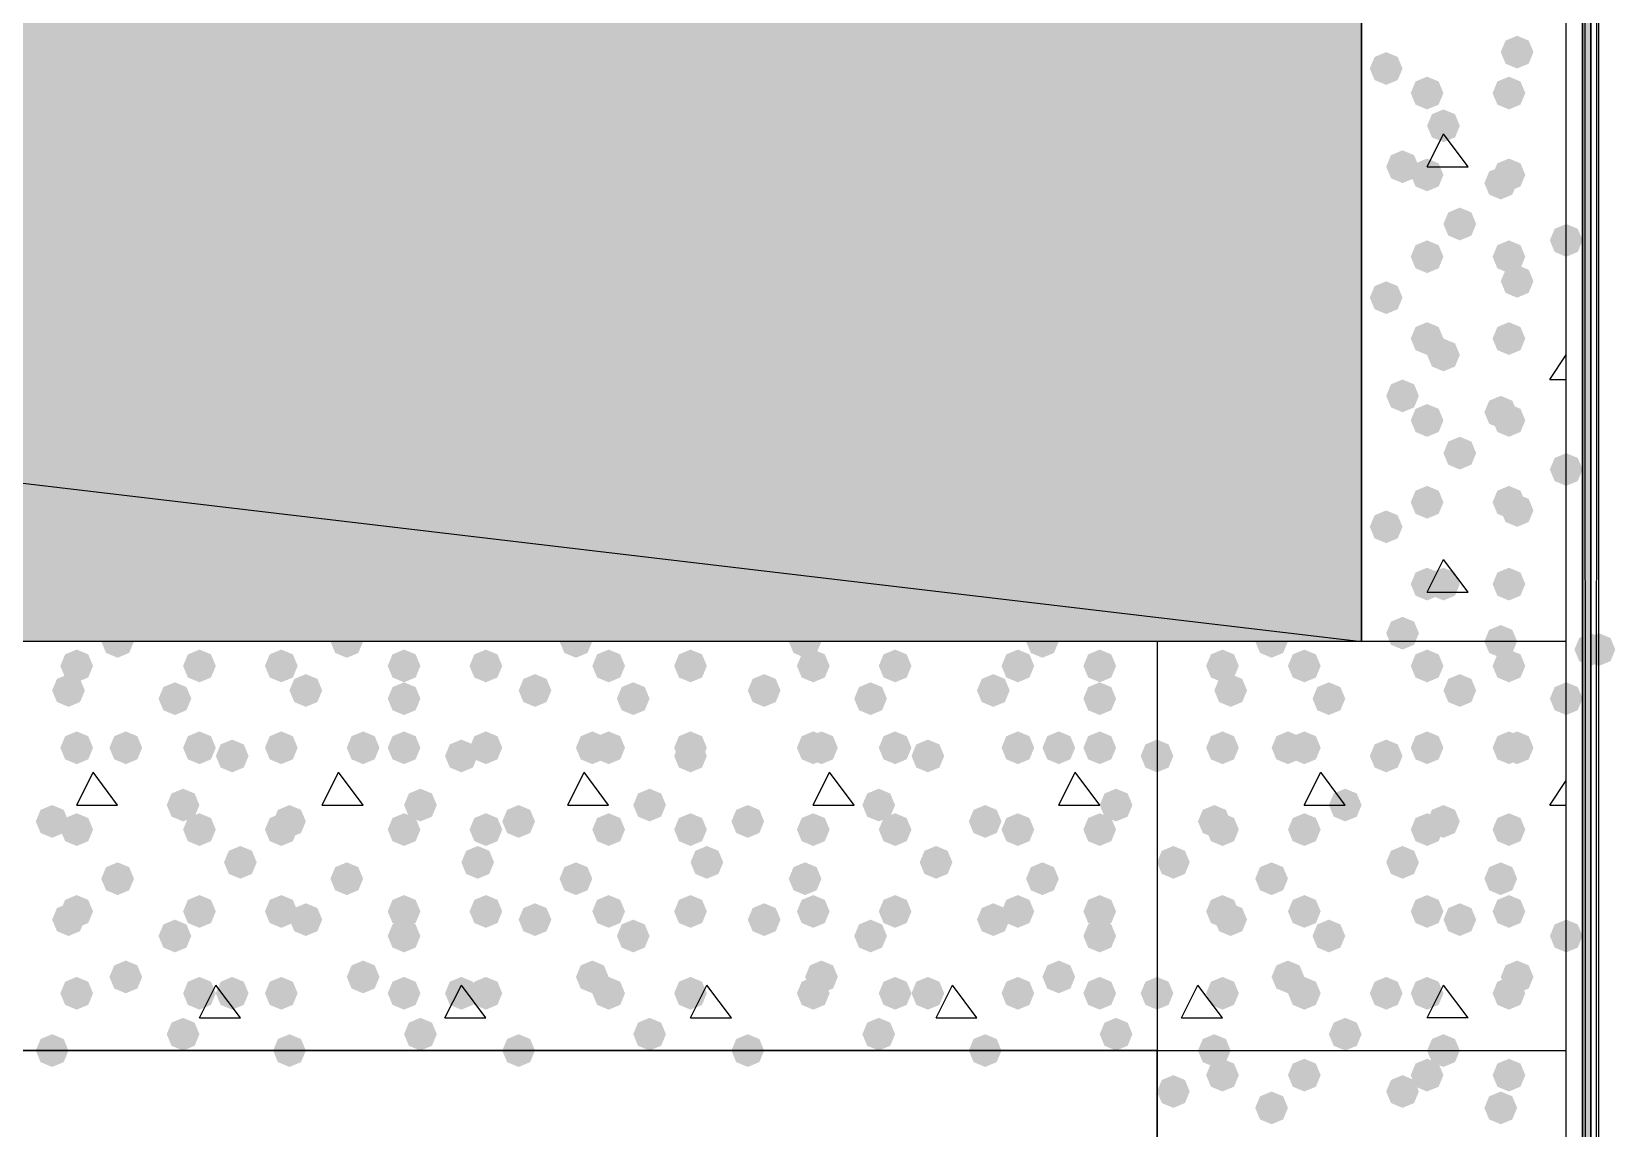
# Model space of a CAD drawing. Header units: millimetres. Extents: x 0 to 420, y 0 to 297.
# Drawn here: x 372.64 to 380.83, y 183.03 to 188.7 of the extents above; entities that cross this region are included whole.
import ezdxf

# ---------------------------------------------------------------- set-up
doc = ezdxf.new("R2010")
doc.units = ezdxf.units.MM
doc.layers.get('0').update_dxf_attribs({"linetype": 'CONTINUOUS'})

msp = doc.modelspace()

# ---------------------------------------------------------------- hatches: boundary and pattern name
at = {"true_color": 0x000007}
h = msp.add_hatch(color=0, dxfattribs=at)
h.paths.add_polyline_path([(380.703667, 228.049667), (380.661333, 228.049667), (380.703667, 84.455)], flags=0)
h.paths.add_polyline_path([(380.661333, 228.049667), (380.703667, 84.455), (380.661333, 84.455)], flags=0)
at = {"true_color": 0x000008}
h = msp.add_hatch(color=0, dxfattribs=at)
h.paths.add_polyline_path([(379.518333, 204.639333), (218.101333, 204.639333), (379.518333, 185.547)], flags=0)
h.paths.add_polyline_path([(218.101333, 204.639333), (379.518333, 185.547), (218.101333, 185.547)], flags=0)
for points in [[(380.407333, 188.595), (380.382462, 188.535204), (380.322667, 188.510333), (380.262871, 188.535204), (380.238, 188.595), (380.262871, 188.654796), (380.322667, 188.679667), (380.382462, 188.654796)], [(379.73, 188.510333), (379.705129, 188.450537), (379.645333, 188.425667), (379.585537, 188.450537), (379.560667, 188.510333), (379.585537, 188.570129), (379.645333, 188.595), (379.705129, 188.570129)], [(379.941667, 188.383333), (379.916796, 188.323537), (379.857, 188.298667), (379.797204, 188.323537), (379.772333, 188.383333), (379.797204, 188.443129), (379.857, 188.468), (379.916796, 188.443129)], [(380.365, 188.383333), (380.340129, 188.323537), (380.280333, 188.298667), (380.220537, 188.323537), (380.195667, 188.383333), (380.220537, 188.443129), (380.280333, 188.468), (380.340129, 188.443129)], [(380.026333, 188.214), (380.001463, 188.154204), (379.941667, 188.129333), (379.881871, 188.154204), (379.857, 188.214), (379.881871, 188.273796), (379.941667, 188.298667), (380.001462, 188.273796)], [(379.814667, 188.002333), (379.789796, 187.942537), (379.73, 187.917667), (379.670204, 187.942537), (379.645333, 188.002333), (379.670204, 188.062129), (379.73, 188.087), (379.789796, 188.062129)], [(379.941667, 187.96), (379.916796, 187.900204), (379.857, 187.875333), (379.797204, 187.900204), (379.772333, 187.96), (379.797204, 188.019796), (379.857, 188.044667), (379.916796, 188.019796)], [(380.322667, 187.917667), (380.297796, 187.857871), (380.238, 187.833), (380.178204, 187.857871), (380.153333, 187.917667), (380.178204, 187.977462), (380.238, 188.002333), (380.297796, 187.977463)], [(380.365, 187.96), (380.340129, 187.900204), (380.280333, 187.875333), (380.220537, 187.900204), (380.195667, 187.96), (380.220537, 188.019796), (380.280333, 188.044667), (380.340129, 188.019796)], [(380.111, 187.706), (380.086129, 187.646204), (380.026333, 187.621333), (379.966537, 187.646204), (379.941667, 187.706), (379.966537, 187.765796), (380.026333, 187.790667), (380.086129, 187.765796)], [(380.661333, 187.621333), (380.636462, 187.561537), (380.576667, 187.536667), (380.516871, 187.561537), (380.492, 187.621333), (380.516871, 187.681129), (380.576667, 187.706), (380.636462, 187.681129)], [(379.941667, 187.536667), (379.916796, 187.476871), (379.857, 187.452), (379.797204, 187.476871), (379.772333, 187.536667), (379.797204, 187.596462), (379.857, 187.621333), (379.916796, 187.596463)], [(380.365, 187.536667), (380.340129, 187.476871), (380.280333, 187.452), (380.220537, 187.476871), (380.195667, 187.536667), (380.220537, 187.596462), (380.280333, 187.621333), (380.340129, 187.596463)], [(380.407333, 187.409667), (380.382462, 187.349871), (380.322667, 187.325), (380.262871, 187.349871), (380.238, 187.409667), (380.262871, 187.469462), (380.322667, 187.494333), (380.382462, 187.469463)], [(379.73, 187.325), (379.705129, 187.265204), (379.645333, 187.240333), (379.585537, 187.265204), (379.560667, 187.325), (379.585537, 187.384796), (379.645333, 187.409667), (379.705129, 187.384796)], [(379.941667, 187.113333), (379.916796, 187.053537), (379.857, 187.028667), (379.797204, 187.053537), (379.772333, 187.113333), (379.797204, 187.173129), (379.857, 187.198), (379.916796, 187.173129)], [(380.365, 187.113333), (380.340129, 187.053537), (380.280333, 187.028667), (380.220537, 187.053537), (380.195667, 187.113333), (380.220537, 187.173129), (380.280333, 187.198), (380.340129, 187.173129)], [(380.026333, 187.028667), (380.001463, 186.968871), (379.941667, 186.944), (379.881871, 186.968871), (379.857, 187.028667), (379.881871, 187.088462), (379.941667, 187.113333), (380.001462, 187.088463)], [(379.814667, 186.817), (379.789796, 186.757204), (379.73, 186.732333), (379.670204, 186.757204), (379.645333, 186.817), (379.670204, 186.876796), (379.73, 186.901667), (379.789796, 186.876796)], [(379.941667, 186.69), (379.916796, 186.630204), (379.857, 186.605333), (379.797204, 186.630204), (379.772333, 186.69), (379.797204, 186.749796), (379.857, 186.774667), (379.916796, 186.749796)], [(380.322667, 186.732333), (380.297796, 186.672537), (380.238, 186.647667), (380.178204, 186.672537), (380.153333, 186.732333), (380.178204, 186.792129), (380.238, 186.817), (380.297796, 186.792129)], [(380.365, 186.69), (380.340129, 186.630204), (380.280333, 186.605333), (380.220537, 186.630204), (380.195667, 186.69), (380.220537, 186.749796), (380.280333, 186.774667), (380.340129, 186.749796)], [(380.111, 186.520667), (380.086129, 186.460871), (380.026333, 186.436), (379.966537, 186.460871), (379.941667, 186.520667), (379.966537, 186.580462), (380.026333, 186.605333), (380.086129, 186.580463)], [(380.661333, 186.436), (380.636462, 186.376204), (380.576667, 186.351333), (380.516871, 186.376204), (380.492, 186.436), (380.516871, 186.495796), (380.576667, 186.520667), (380.636462, 186.495796)], [(379.941667, 186.266667), (379.916796, 186.206871), (379.857, 186.182), (379.797204, 186.206871), (379.772333, 186.266667), (379.797204, 186.326462), (379.857, 186.351333), (379.916796, 186.326463)], [(380.365, 186.266667), (380.340129, 186.206871), (380.280333, 186.182), (380.220537, 186.206871), (380.195667, 186.266667), (380.220537, 186.326462), (380.280333, 186.351333), (380.340129, 186.326463)], [(380.407333, 186.224333), (380.382462, 186.164537), (380.322667, 186.139667), (380.262871, 186.164537), (380.238, 186.224333), (380.262871, 186.284129), (380.322667, 186.309), (380.382462, 186.284129)], [(379.73, 186.139667), (379.705129, 186.079871), (379.645333, 186.055), (379.585537, 186.079871), (379.560667, 186.139667), (379.585537, 186.199462), (379.645333, 186.224333), (379.705129, 186.199463)], [(379.941667, 185.843333), (379.916796, 185.783537), (379.857, 185.758667), (379.797204, 185.783537), (379.772333, 185.843333), (379.797204, 185.903129), (379.857, 185.928), (379.916796, 185.903129)], [(380.026333, 185.843333), (380.001463, 185.783537), (379.941667, 185.758667), (379.881871, 185.783537), (379.857, 185.843333), (379.881871, 185.903129), (379.941667, 185.928), (380.001462, 185.903129)], [(380.365, 185.843333), (380.340129, 185.783537), (380.280333, 185.758667), (380.220537, 185.783537), (380.195667, 185.843333), (380.220537, 185.903129), (380.280333, 185.928), (380.340129, 185.903129)], [(373.168333, 185.547), (373.143462, 185.487204), (373.083667, 185.462333), (373.023871, 185.487204), (372.999, 185.547), (373.023871, 185.606796), (373.083667, 185.631667), (373.143462, 185.606796)], [(374.353667, 185.547), (374.328796, 185.487204), (374.269, 185.462333), (374.209204, 185.487204), (374.184333, 185.547), (374.209204, 185.606796), (374.269, 185.631667), (374.328796, 185.606796)], [(375.539, 185.547), (375.514129, 185.487204), (375.454333, 185.462333), (375.394537, 185.487204), (375.369667, 185.547), (375.394537, 185.606796), (375.454333, 185.631667), (375.514129, 185.606796)], [(376.724333, 185.547), (376.699462, 185.487204), (376.639667, 185.462333), (376.579871, 185.487204), (376.555, 185.547), (376.579871, 185.606796), (376.639667, 185.631667), (376.699462, 185.606796)], [(377.952, 185.547), (377.927129, 185.487204), (377.867333, 185.462333), (377.807538, 185.487204), (377.782667, 185.547), (377.807537, 185.606796), (377.867333, 185.631667), (377.927129, 185.606796)], [(379.814667, 185.589333), (379.789796, 185.529538), (379.73, 185.504667), (379.670204, 185.529538), (379.645333, 185.589333), (379.670204, 185.649129), (379.73, 185.674), (379.789796, 185.649129)], [(372.956667, 185.42), (372.931796, 185.360204), (372.872, 185.335333), (372.812204, 185.360204), (372.787333, 185.42), (372.812204, 185.479796), (372.872, 185.504667), (372.931796, 185.479796)], [(373.591667, 185.42), (373.566796, 185.360204), (373.507, 185.335333), (373.447204, 185.360204), (373.422333, 185.42), (373.447204, 185.479796), (373.507, 185.504667), (373.566796, 185.479796)], [(374.015, 185.42), (373.990129, 185.360204), (373.930333, 185.335333), (373.870538, 185.360204), (373.845667, 185.42), (373.870537, 185.479796), (373.930333, 185.504667), (373.990129, 185.479796)], [(374.65, 185.42), (374.625129, 185.360204), (374.565333, 185.335333), (374.505538, 185.360204), (374.480667, 185.42), (374.505537, 185.479796), (374.565333, 185.504667), (374.625129, 185.479796)], [(375.073333, 185.42), (375.048463, 185.360204), (374.988667, 185.335333), (374.928871, 185.360204), (374.904, 185.42), (374.928871, 185.479796), (374.988667, 185.504667), (375.048462, 185.479796)], [(375.708333, 185.42), (375.683463, 185.360204), (375.623667, 185.335333), (375.563871, 185.360204), (375.539, 185.42), (375.563871, 185.479796), (375.623667, 185.504667), (375.683462, 185.479796)], [(376.131667, 185.42), (376.106796, 185.360204), (376.047, 185.335333), (375.987204, 185.360204), (375.962333, 185.42), (375.987204, 185.479796), (376.047, 185.504667), (376.106796, 185.479796)], [(376.766667, 185.42), (376.741796, 185.360204), (376.682, 185.335333), (376.622204, 185.360204), (376.597333, 185.42), (376.622204, 185.479796), (376.682, 185.504667), (376.741796, 185.479796)], [(377.19, 185.42), (377.165129, 185.360204), (377.105333, 185.335333), (377.045538, 185.360204), (377.020667, 185.42), (377.045537, 185.479796), (377.105333, 185.504667), (377.165129, 185.479796)], [(377.825, 185.42), (377.800129, 185.360204), (377.740333, 185.335333), (377.680538, 185.360204), (377.655667, 185.42), (377.680537, 185.479796), (377.740333, 185.504667), (377.800129, 185.479796)], [(378.248333, 185.42), (378.223462, 185.360204), (378.163667, 185.335333), (378.103871, 185.360204), (378.079, 185.42), (378.103871, 185.479796), (378.163667, 185.504667), (378.223462, 185.479796)], [(372.914333, 185.293), (372.889462, 185.233204), (372.829667, 185.208333), (372.769871, 185.233204), (372.745, 185.293), (372.769871, 185.352796), (372.829667, 185.377667), (372.889462, 185.352796)], [(374.142, 185.293), (374.117129, 185.233204), (374.057333, 185.208333), (373.997538, 185.233204), (373.972667, 185.293), (373.997537, 185.352796), (374.057333, 185.377667), (374.117129, 185.352796)], [(375.327333, 185.293), (375.302462, 185.233204), (375.242667, 185.208333), (375.182871, 185.233204), (375.158, 185.293), (375.182871, 185.352796), (375.242667, 185.377667), (375.302462, 185.352796)], [(376.512667, 185.293), (376.487796, 185.233204), (376.428, 185.208333), (376.368204, 185.233204), (376.343333, 185.293), (376.368204, 185.352796), (376.428, 185.377667), (376.487796, 185.352796)], [(377.698, 185.293), (377.673129, 185.233204), (377.613333, 185.208333), (377.553537, 185.233204), (377.528667, 185.293), (377.553537, 185.352796), (377.613333, 185.377667), (377.673129, 185.352796)], [(373.464667, 185.250667), (373.439796, 185.190871), (373.38, 185.166), (373.320204, 185.190871), (373.295333, 185.250667), (373.320204, 185.310462), (373.38, 185.335333), (373.439796, 185.310463)], [(374.65, 185.250667), (374.625129, 185.190871), (374.565333, 185.166), (374.505538, 185.190871), (374.480667, 185.250667), (374.505537, 185.310462), (374.565333, 185.335333), (374.625129, 185.310463)], [(375.835333, 185.250667), (375.810462, 185.190871), (375.750667, 185.166), (375.690871, 185.190871), (375.666, 185.250667), (375.690871, 185.310462), (375.750667, 185.335333), (375.810462, 185.310463)], [(377.063, 185.250667), (377.038129, 185.190871), (376.978333, 185.166), (376.918537, 185.190871), (376.893667, 185.250667), (376.918537, 185.310462), (376.978333, 185.335333), (377.038129, 185.310463)], [(378.248333, 185.250667), (378.223462, 185.190871), (378.163667, 185.166), (378.103871, 185.190871), (378.079, 185.250667), (378.103871, 185.310462), (378.163667, 185.335333), (378.223462, 185.310463)], [(372.956667, 184.996667), (372.931796, 184.936871), (372.872, 184.912), (372.812204, 184.936871), (372.787333, 184.996667), (372.812204, 185.056462), (372.872, 185.081333), (372.931796, 185.056463)], [(373.210667, 184.996667), (373.185796, 184.936871), (373.126, 184.912), (373.066204, 184.936871), (373.041333, 184.996667), (373.066204, 185.056462), (373.126, 185.081333), (373.185796, 185.056463)], [(373.591667, 184.996667), (373.566796, 184.936871), (373.507, 184.912), (373.447204, 184.936871), (373.422333, 184.996667), (373.447204, 185.056462), (373.507, 185.081333), (373.566796, 185.056463)], [(374.015, 184.996667), (373.990129, 184.936871), (373.930333, 184.912), (373.870538, 184.936871), (373.845667, 184.996667), (373.870537, 185.056462), (373.930333, 185.081333), (373.990129, 185.056463)], [(374.438333, 184.996667), (374.413462, 184.936871), (374.353667, 184.912), (374.293871, 184.936871), (374.269, 184.996667), (374.293871, 185.056462), (374.353667, 185.081333), (374.413462, 185.056463)], [(374.65, 184.996667), (374.625129, 184.936871), (374.565333, 184.912), (374.505538, 184.936871), (374.480667, 184.996667), (374.505537, 185.056462), (374.565333, 185.081333), (374.625129, 185.056463)], [(375.073333, 184.996667), (375.048463, 184.936871), (374.988667, 184.912), (374.928871, 184.936871), (374.904, 184.996667), (374.928871, 185.056462), (374.988667, 185.081333), (375.048462, 185.056463)], [(375.623667, 184.996667), (375.598796, 184.936871), (375.539, 184.912), (375.479204, 184.936871), (375.454333, 184.996667), (375.479204, 185.056462), (375.539, 185.081333), (375.598796, 185.056463)], [(375.708333, 184.996667), (375.683463, 184.936871), (375.623667, 184.912), (375.563871, 184.936871), (375.539, 184.996667), (375.563871, 185.056462), (375.623667, 185.081333), (375.683462, 185.056463)], [(376.131667, 184.996667), (376.106796, 184.936871), (376.047, 184.912), (375.987204, 184.936871), (375.962333, 184.996667), (375.987204, 185.056462), (376.047, 185.081333), (376.106796, 185.056463)], [(376.766667, 184.996667), (376.741796, 184.936871), (376.682, 184.912), (376.622204, 184.936871), (376.597333, 184.996667), (376.622204, 185.056462), (376.682, 185.081333), (376.741796, 185.056463)], [(376.809, 184.996667), (376.784129, 184.936871), (376.724333, 184.912), (376.664537, 184.936871), (376.639667, 184.996667), (376.664537, 185.056462), (376.724333, 185.081333), (376.784129, 185.056463)], [(377.19, 184.996667), (377.165129, 184.936871), (377.105333, 184.912), (377.045538, 184.936871), (377.020667, 184.996667), (377.045537, 185.056462), (377.105333, 185.081333), (377.165129, 185.056463)], [(377.825, 184.996667), (377.800129, 184.936871), (377.740333, 184.912), (377.680538, 184.936871), (377.655667, 184.996667), (377.680537, 185.056462), (377.740333, 185.081333), (377.800129, 185.056463)], [(378.036667, 184.996667), (378.011796, 184.936871), (377.952, 184.912), (377.892204, 184.936871), (377.867333, 184.996667), (377.892204, 185.056462), (377.952, 185.081333), (378.011796, 185.056463)], [(378.248333, 184.996667), (378.223462, 184.936871), (378.163667, 184.912), (378.103871, 184.936871), (378.079, 184.996667), (378.103871, 185.056462), (378.163667, 185.081333), (378.223462, 185.056463)], [(373.761, 184.954333), (373.736129, 184.894537), (373.676333, 184.869667), (373.616537, 184.894537), (373.591667, 184.954333), (373.616537, 185.014129), (373.676333, 185.039), (373.736129, 185.014129)], [(374.946333, 184.954333), (374.921462, 184.894537), (374.861667, 184.869667), (374.801871, 184.894537), (374.777, 184.954333), (374.801871, 185.014129), (374.861667, 185.039), (374.921462, 185.014129)], [(376.131667, 184.954333), (376.106796, 184.894537), (376.047, 184.869667), (375.987204, 184.894537), (375.962333, 184.954333), (375.987204, 185.014129), (376.047, 185.039), (376.106796, 185.014129)], [(377.359333, 184.954333), (377.334462, 184.894537), (377.274667, 184.869667), (377.214871, 184.894537), (377.19, 184.954333), (377.214871, 185.014129), (377.274667, 185.039), (377.334462, 185.014129)], [(373.507, 184.700333), (373.482129, 184.640537), (373.422333, 184.615667), (373.362538, 184.640537), (373.337667, 184.700333), (373.362537, 184.760129), (373.422333, 184.785), (373.482129, 184.760129)], [(374.734667, 184.700333), (374.709796, 184.640537), (374.65, 184.615667), (374.590204, 184.640537), (374.565333, 184.700333), (374.590204, 184.760129), (374.65, 184.785), (374.709796, 184.760129)], [(375.92, 184.700333), (375.895129, 184.640537), (375.835333, 184.615667), (375.775538, 184.640537), (375.750667, 184.700333), (375.775537, 184.760129), (375.835333, 184.785), (375.895129, 184.760129)], [(377.105333, 184.700333), (377.080462, 184.640537), (377.020667, 184.615667), (376.960871, 184.640537), (376.936, 184.700333), (376.960871, 184.760129), (377.020667, 184.785), (377.080462, 184.760129)], [(378.333, 184.700333), (378.308129, 184.640537), (378.248333, 184.615667), (378.188538, 184.640537), (378.163667, 184.700333), (378.188537, 184.760129), (378.248333, 184.785), (378.308129, 184.760129)], [(372.829667, 184.615667), (372.804796, 184.555871), (372.745, 184.531), (372.685204, 184.555871), (372.660333, 184.615667), (372.685204, 184.675462), (372.745, 184.700333), (372.804796, 184.675463)], [(372.956667, 184.573333), (372.931796, 184.513537), (372.872, 184.488667), (372.812204, 184.513537), (372.787333, 184.573333), (372.812204, 184.633129), (372.872, 184.658), (372.931796, 184.633129)], [(373.591667, 184.573333), (373.566796, 184.513537), (373.507, 184.488667), (373.447204, 184.513537), (373.422333, 184.573333), (373.447204, 184.633129), (373.507, 184.658), (373.566796, 184.633129)], [(374.015, 184.573333), (373.990129, 184.513537), (373.930333, 184.488667), (373.870538, 184.513537), (373.845667, 184.573333), (373.870537, 184.633129), (373.930333, 184.658), (373.990129, 184.633129)], [(374.057333, 184.615667), (374.032462, 184.555871), (373.972667, 184.531), (373.912871, 184.555871), (373.888, 184.615667), (373.912871, 184.675462), (373.972667, 184.700333), (374.032462, 184.675463)], [(374.65, 184.573333), (374.625129, 184.513537), (374.565333, 184.488667), (374.505538, 184.513537), (374.480667, 184.573333), (374.505537, 184.633129), (374.565333, 184.658), (374.625129, 184.633129)], [(375.073333, 184.573333), (375.048463, 184.513537), (374.988667, 184.488667), (374.928871, 184.513537), (374.904, 184.573333), (374.928871, 184.633129), (374.988667, 184.658), (375.048462, 184.633129)], [(375.242667, 184.615667), (375.217796, 184.555871), (375.158, 184.531), (375.098204, 184.555871), (375.073333, 184.615667), (375.098204, 184.675462), (375.158, 184.700333), (375.217796, 184.675463)], [(375.708333, 184.573333), (375.683463, 184.513537), (375.623667, 184.488667), (375.563871, 184.513537), (375.539, 184.573333), (375.563871, 184.633129), (375.623667, 184.658), (375.683462, 184.633129)], [(376.131667, 184.573333), (376.106796, 184.513537), (376.047, 184.488667), (375.987204, 184.513537), (375.962333, 184.573333), (375.987204, 184.633129), (376.047, 184.658), (376.106796, 184.633129)], [(376.428, 184.615667), (376.403129, 184.555871), (376.343333, 184.531), (376.283537, 184.555871), (376.258667, 184.615667), (376.283537, 184.675462), (376.343333, 184.700333), (376.403129, 184.675463)], [(376.766667, 184.573333), (376.741796, 184.513537), (376.682, 184.488667), (376.622204, 184.513537), (376.597333, 184.573333), (376.622204, 184.633129), (376.682, 184.658), (376.741796, 184.633129)], [(377.19, 184.573333), (377.165129, 184.513537), (377.105333, 184.488667), (377.045538, 184.513537), (377.020667, 184.573333), (377.045537, 184.633129), (377.105333, 184.658), (377.165129, 184.633129)], [(377.655667, 184.615667), (377.630796, 184.555871), (377.571, 184.531), (377.511204, 184.555871), (377.486333, 184.615667), (377.511204, 184.675462), (377.571, 184.700333), (377.630796, 184.675463)], [(377.825, 184.573333), (377.800129, 184.513537), (377.740333, 184.488667), (377.680538, 184.513537), (377.655667, 184.573333), (377.680537, 184.633129), (377.740333, 184.658), (377.800129, 184.633129)], [(378.248333, 184.573333), (378.223462, 184.513537), (378.163667, 184.488667), (378.103871, 184.513537), (378.079, 184.573333), (378.103871, 184.633129), (378.163667, 184.658), (378.223462, 184.633129)], [(373.803333, 184.404), (373.778462, 184.344204), (373.718667, 184.319333), (373.658871, 184.344204), (373.634, 184.404), (373.658871, 184.463796), (373.718667, 184.488667), (373.778462, 184.463796)], [(375.031, 184.404), (375.006129, 184.344204), (374.946333, 184.319333), (374.886537, 184.344204), (374.861667, 184.404), (374.886537, 184.463796), (374.946333, 184.488667), (375.006129, 184.463796)], [(376.216333, 184.404), (376.191462, 184.344204), (376.131667, 184.319333), (376.071871, 184.344204), (376.047, 184.404), (376.071871, 184.463796), (376.131667, 184.488667), (376.191462, 184.463796)], [(377.401667, 184.404), (377.376796, 184.344204), (377.317, 184.319333), (377.257204, 184.344204), (377.232333, 184.404), (377.257204, 184.463796), (377.317, 184.488667), (377.376796, 184.463796)], [(373.168333, 184.319333), (373.143462, 184.259537), (373.083667, 184.234667), (373.023871, 184.259537), (372.999, 184.319333), (373.023871, 184.379129), (373.083667, 184.404), (373.143462, 184.379129)], [(374.353667, 184.319333), (374.328796, 184.259537), (374.269, 184.234667), (374.209204, 184.259537), (374.184333, 184.319333), (374.209204, 184.379129), (374.269, 184.404), (374.328796, 184.379129)], [(375.539, 184.319333), (375.514129, 184.259537), (375.454333, 184.234667), (375.394537, 184.259537), (375.369667, 184.319333), (375.394537, 184.379129), (375.454333, 184.404), (375.514129, 184.379129)], [(376.724333, 184.319333), (376.699462, 184.259537), (376.639667, 184.234667), (376.579871, 184.259537), (376.555, 184.319333), (376.579871, 184.379129), (376.639667, 184.404), (376.699462, 184.379129)], [(377.952, 184.319333), (377.927129, 184.259537), (377.867333, 184.234667), (377.807538, 184.259537), (377.782667, 184.319333), (377.807537, 184.379129), (377.867333, 184.404), (377.927129, 184.379129)], [(372.956667, 184.15), (372.931796, 184.090204), (372.872, 184.065333), (372.812204, 184.090204), (372.787333, 184.15), (372.812204, 184.209796), (372.872, 184.234667), (372.931796, 184.209796)], [(373.591667, 184.15), (373.566796, 184.090204), (373.507, 184.065333), (373.447204, 184.090204), (373.422333, 184.15), (373.447204, 184.209796), (373.507, 184.234667), (373.566796, 184.209796)], [(374.015, 184.15), (373.990129, 184.090204), (373.930333, 184.065333), (373.870538, 184.090204), (373.845667, 184.15), (373.870537, 184.209796), (373.930333, 184.234667), (373.990129, 184.209796)], [(374.65, 184.15), (374.625129, 184.090204), (374.565333, 184.065333), (374.505538, 184.090204), (374.480667, 184.15), (374.505537, 184.209796), (374.565333, 184.234667), (374.625129, 184.209796)], [(375.073333, 184.15), (375.048463, 184.090204), (374.988667, 184.065333), (374.928871, 184.090204), (374.904, 184.15), (374.928871, 184.209796), (374.988667, 184.234667), (375.048462, 184.209796)], [(375.708333, 184.15), (375.683463, 184.090204), (375.623667, 184.065333), (375.563871, 184.090204), (375.539, 184.15), (375.563871, 184.209796), (375.623667, 184.234667), (375.683462, 184.209796)], [(376.131667, 184.15), (376.106796, 184.090204), (376.047, 184.065333), (375.987204, 184.090204), (375.962333, 184.15), (375.987204, 184.209796), (376.047, 184.234667), (376.106796, 184.209796)], [(376.766667, 184.15), (376.741796, 184.090204), (376.682, 184.065333), (376.622204, 184.090204), (376.597333, 184.15), (376.622204, 184.209796), (376.682, 184.234667), (376.741796, 184.209796)], [(377.19, 184.15), (377.165129, 184.090204), (377.105333, 184.065333), (377.045538, 184.090204), (377.020667, 184.15), (377.045537, 184.209796), (377.105333, 184.234667), (377.165129, 184.209796)], [(377.825, 184.15), (377.800129, 184.090204), (377.740333, 184.065333), (377.680538, 184.090204), (377.655667, 184.15), (377.680537, 184.209796), (377.740333, 184.234667), (377.800129, 184.209796)], [(378.248333, 184.15), (378.223462, 184.090204), (378.163667, 184.065333), (378.103871, 184.090204), (378.079, 184.15), (378.103871, 184.209796), (378.163667, 184.234667), (378.223462, 184.209796)], [(372.914333, 184.107667), (372.889462, 184.047871), (372.829667, 184.023), (372.769871, 184.047871), (372.745, 184.107667), (372.769871, 184.167462), (372.829667, 184.192333), (372.889462, 184.167463)], [(374.142, 184.107667), (374.117129, 184.047871), (374.057333, 184.023), (373.997538, 184.047871), (373.972667, 184.107667), (373.997537, 184.167462), (374.057333, 184.192333), (374.117129, 184.167463)], [(375.327333, 184.107667), (375.302462, 184.047871), (375.242667, 184.023), (375.182871, 184.047871), (375.158, 184.107667), (375.182871, 184.167462), (375.242667, 184.192333), (375.302462, 184.167463)], [(376.512667, 184.107667), (376.487796, 184.047871), (376.428, 184.023), (376.368204, 184.047871), (376.343333, 184.107667), (376.368204, 184.167462), (376.428, 184.192333), (376.487796, 184.167463)], [(377.698, 184.107667), (377.673129, 184.047871), (377.613333, 184.023), (377.553537, 184.047871), (377.528667, 184.107667), (377.553537, 184.167462), (377.613333, 184.192333), (377.673129, 184.167463)], [(373.464667, 184.023), (373.439796, 183.963204), (373.38, 183.938333), (373.320204, 183.963204), (373.295333, 184.023), (373.320204, 184.082796), (373.38, 184.107667), (373.439796, 184.082796)], [(374.65, 184.023), (374.625129, 183.963204), (374.565333, 183.938333), (374.505538, 183.963204), (374.480667, 184.023), (374.505537, 184.082796), (374.565333, 184.107667), (374.625129, 184.082796)], [(375.835333, 184.023), (375.810462, 183.963204), (375.750667, 183.938333), (375.690871, 183.963204), (375.666, 184.023), (375.690871, 184.082796), (375.750667, 184.107667), (375.810462, 184.082796)], [(377.063, 184.023), (377.038129, 183.963204), (376.978333, 183.938333), (376.918537, 183.963204), (376.893667, 184.023), (376.918537, 184.082796), (376.978333, 184.107667), (377.038129, 184.082796)], [(378.248333, 184.023), (378.223462, 183.963204), (378.163667, 183.938333), (378.103871, 183.963204), (378.079, 184.023), (378.103871, 184.082796), (378.163667, 184.107667), (378.223462, 184.082796)], [(373.210667, 183.811333), (373.185796, 183.751537), (373.126, 183.726667), (373.066204, 183.751537), (373.041333, 183.811333), (373.066204, 183.871129), (373.126, 183.896), (373.185796, 183.871129)], [(374.438333, 183.811333), (374.413462, 183.751537), (374.353667, 183.726667), (374.293871, 183.751537), (374.269, 183.811333), (374.293871, 183.871129), (374.353667, 183.896), (374.413462, 183.871129)], [(375.623667, 183.811333), (375.598796, 183.751537), (375.539, 183.726667), (375.479204, 183.751537), (375.454333, 183.811333), (375.479204, 183.871129), (375.539, 183.896), (375.598796, 183.871129)], [(376.809, 183.811333), (376.784129, 183.751537), (376.724333, 183.726667), (376.664537, 183.751537), (376.639667, 183.811333), (376.664537, 183.871129), (376.724333, 183.896), (376.784129, 183.871129)], [(378.036667, 183.811333), (378.011796, 183.751537), (377.952, 183.726667), (377.892204, 183.751537), (377.867333, 183.811333), (377.892204, 183.871129), (377.952, 183.896), (378.011796, 183.871129)], [(372.956667, 183.726667), (372.931796, 183.666871), (372.872, 183.642), (372.812204, 183.666871), (372.787333, 183.726667), (372.812204, 183.786462), (372.872, 183.811333), (372.931796, 183.786463)], [(373.591667, 183.726667), (373.566796, 183.666871), (373.507, 183.642), (373.447204, 183.666871), (373.422333, 183.726667), (373.447204, 183.786462), (373.507, 183.811333), (373.566796, 183.786463)], [(373.761, 183.726667), (373.736129, 183.666871), (373.676333, 183.642), (373.616537, 183.666871), (373.591667, 183.726667), (373.616537, 183.786462), (373.676333, 183.811333), (373.736129, 183.786463)], [(374.015, 183.726667), (373.990129, 183.666871), (373.930333, 183.642), (373.870538, 183.666871), (373.845667, 183.726667), (373.870537, 183.786462), (373.930333, 183.811333), (373.990129, 183.786463)], [(374.65, 183.726667), (374.625129, 183.666871), (374.565333, 183.642), (374.505538, 183.666871), (374.480667, 183.726667), (374.505537, 183.786462), (374.565333, 183.811333), (374.625129, 183.786463)], [(374.946333, 183.726667), (374.921462, 183.666871), (374.861667, 183.642), (374.801871, 183.666871), (374.777, 183.726667), (374.801871, 183.786462), (374.861667, 183.811333), (374.921462, 183.786463)], [(375.073333, 183.726667), (375.048463, 183.666871), (374.988667, 183.642), (374.928871, 183.666871), (374.904, 183.726667), (374.928871, 183.786462), (374.988667, 183.811333), (375.048462, 183.786463)], [(375.708333, 183.726667), (375.683463, 183.666871), (375.623667, 183.642), (375.563871, 183.666871), (375.539, 183.726667), (375.563871, 183.786462), (375.623667, 183.811333), (375.683462, 183.786463)], [(376.131667, 183.726667), (376.106796, 183.666871), (376.047, 183.642), (375.987204, 183.666871), (375.962333, 183.726667), (375.987204, 183.786462), (376.047, 183.811333), (376.106796, 183.786463)], [(376.131667, 183.726667), (376.106796, 183.666871), (376.047, 183.642), (375.987204, 183.666871), (375.962333, 183.726667), (375.987204, 183.786462), (376.047, 183.811333), (376.106796, 183.786463)], [(376.766667, 183.726667), (376.741796, 183.666871), (376.682, 183.642), (376.622204, 183.666871), (376.597333, 183.726667), (376.622204, 183.786462), (376.682, 183.811333), (376.741796, 183.786463)], [(377.19, 183.726667), (377.165129, 183.666871), (377.105333, 183.642), (377.045538, 183.666871), (377.020667, 183.726667), (377.045537, 183.786462), (377.105333, 183.811333), (377.165129, 183.786463)], [(377.359333, 183.726667), (377.334462, 183.666871), (377.274667, 183.642), (377.214871, 183.666871), (377.19, 183.726667), (377.214871, 183.786462), (377.274667, 183.811333), (377.334462, 183.786463)], [(377.825, 183.726667), (377.800129, 183.666871), (377.740333, 183.642), (377.680538, 183.666871), (377.655667, 183.726667), (377.680537, 183.786462), (377.740333, 183.811333), (377.800129, 183.786463)], [(378.248333, 183.726667), (378.223462, 183.666871), (378.163667, 183.642), (378.103871, 183.666871), (378.079, 183.726667), (378.103871, 183.786462), (378.163667, 183.811333), (378.223462, 183.786463)], [(373.507, 183.515), (373.482129, 183.455204), (373.422333, 183.430333), (373.362538, 183.455204), (373.337667, 183.515), (373.362537, 183.574796), (373.422333, 183.599667), (373.482129, 183.574796)], [(374.734667, 183.515), (374.709796, 183.455204), (374.65, 183.430333), (374.590204, 183.455204), (374.565333, 183.515), (374.590204, 183.574796), (374.65, 183.599667), (374.709796, 183.574796)], [(375.92, 183.515), (375.895129, 183.455204), (375.835333, 183.430333), (375.775538, 183.455204), (375.750667, 183.515), (375.775537, 183.574796), (375.835333, 183.599667), (375.895129, 183.574796)], [(377.105333, 183.515), (377.080462, 183.455204), (377.020667, 183.430333), (376.960871, 183.455204), (376.936, 183.515), (376.960871, 183.574796), (377.020667, 183.599667), (377.080462, 183.574796)], [(378.333, 183.515), (378.308129, 183.455204), (378.248333, 183.430333), (378.188538, 183.455204), (378.163667, 183.515), (378.188537, 183.574796), (378.248333, 183.599667), (378.308129, 183.574796)], [(372.829667, 183.430333), (372.804796, 183.370537), (372.745, 183.345667), (372.685204, 183.370537), (372.660333, 183.430333), (372.685204, 183.490129), (372.745, 183.515), (372.804796, 183.490129)], [(374.057333, 183.430333), (374.032462, 183.370537), (373.972667, 183.345667), (373.912871, 183.370537), (373.888, 183.430333), (373.912871, 183.490129), (373.972667, 183.515), (374.032462, 183.490129)], [(375.242667, 183.430333), (375.217796, 183.370537), (375.158, 183.345667), (375.098204, 183.370537), (375.073333, 183.430333), (375.098204, 183.490129), (375.158, 183.515), (375.217796, 183.490129)], [(376.428, 183.430333), (376.403129, 183.370537), (376.343333, 183.345667), (376.283537, 183.370537), (376.258667, 183.430333), (376.283537, 183.490129), (376.343333, 183.515), (376.403129, 183.490129)], [(377.655667, 183.430333), (377.630796, 183.370537), (377.571, 183.345667), (377.511204, 183.370537), (377.486333, 183.430333), (377.511204, 183.490129), (377.571, 183.515), (377.630796, 183.490129)], [(378.883333, 183.303333), (378.858462, 183.243538), (378.798667, 183.218667), (378.738871, 183.243538), (378.714, 183.303333), (378.738871, 183.363129), (378.798667, 183.388), (378.858462, 183.363129)], [(379.306667, 183.303333), (379.281796, 183.243538), (379.222, 183.218667), (379.162204, 183.243538), (379.137333, 183.303333), (379.162204, 183.363129), (379.222, 183.388), (379.281796, 183.363129)], [(379.941667, 183.303333), (379.916796, 183.243538), (379.857, 183.218667), (379.797204, 183.243538), (379.772333, 183.303333), (379.797204, 183.363129), (379.857, 183.388), (379.916796, 183.363129)], [(380.365, 183.303333), (380.340129, 183.243538), (380.280333, 183.218667), (380.220537, 183.243538), (380.195667, 183.303333), (380.220537, 183.363129), (380.280333, 183.388), (380.340129, 183.363129)], [(378.629333, 183.218667), (378.604462, 183.158871), (378.544667, 183.134), (378.484871, 183.158871), (378.46, 183.218667), (378.484871, 183.278462), (378.544667, 183.303333), (378.604462, 183.278463)], [(379.814667, 183.218667), (379.789796, 183.158871), (379.73, 183.134), (379.670204, 183.158871), (379.645333, 183.218667), (379.670204, 183.278462), (379.73, 183.303333), (379.789796, 183.278463)], [(379.137333, 183.134), (379.112462, 183.074204), (379.052667, 183.049333), (378.992871, 183.074204), (378.968, 183.134), (378.992871, 183.193796), (379.052667, 183.218667), (379.112462, 183.193796)], [(380.322667, 183.134), (380.297796, 183.074204), (380.238, 183.049333), (380.178204, 183.074204), (380.153333, 183.134), (380.178204, 183.193796), (380.238, 183.218667), (380.297796, 183.193796)]]:
    msp.add_hatch(color=0, dxfattribs=at).paths.add_polyline_path(points, flags=0)
at = {"true_color": 0x000007}
for points in [[(379.137333, 185.547), (379.112462, 185.487204), (379.052667, 185.462333), (378.992871, 185.487204), (378.968, 185.547), (378.992871, 185.606796), (379.052667, 185.631667), (379.112462, 185.606796)], [(380.322667, 185.547), (380.297796, 185.487204), (380.238, 185.462333), (380.178204, 185.487204), (380.153333, 185.547), (380.178204, 185.606796), (380.238, 185.631667), (380.297796, 185.606796)], [(378.883333, 185.42), (378.858462, 185.360204), (378.798667, 185.335333), (378.738871, 185.360204), (378.714, 185.42), (378.738871, 185.479796), (378.798667, 185.504667), (378.858462, 185.479796)], [(379.306667, 185.42), (379.281796, 185.360204), (379.222, 185.335333), (379.162204, 185.360204), (379.137333, 185.42), (379.162204, 185.479796), (379.222, 185.504667), (379.281796, 185.479796)], [(379.941667, 185.42), (379.916796, 185.360204), (379.857, 185.335333), (379.797204, 185.360204), (379.772333, 185.42), (379.797204, 185.479796), (379.857, 185.504667), (379.916796, 185.479796)], [(380.365, 185.42), (380.340129, 185.360204), (380.280333, 185.335333), (380.220537, 185.360204), (380.195667, 185.42), (380.220537, 185.479796), (380.280333, 185.504667), (380.340129, 185.479796)], [(378.925667, 185.293), (378.900796, 185.233204), (378.841, 185.208333), (378.781204, 185.233204), (378.756333, 185.293), (378.781204, 185.352796), (378.841, 185.377667), (378.900796, 185.352796)], [(380.111, 185.293), (380.086129, 185.233204), (380.026333, 185.208333), (379.966537, 185.233204), (379.941667, 185.293), (379.966537, 185.352796), (380.026333, 185.377667), (380.086129, 185.352796)], [(379.433667, 185.250667), (379.408796, 185.190871), (379.349, 185.166), (379.289204, 185.190871), (379.264333, 185.250667), (379.289204, 185.310462), (379.349, 185.335333), (379.408796, 185.310463)], [(380.661333, 185.250667), (380.636462, 185.190871), (380.576667, 185.166), (380.516871, 185.190871), (380.492, 185.250667), (380.516871, 185.310462), (380.576667, 185.335333), (380.636462, 185.310463)], [(378.883333, 184.996667), (378.858462, 184.936871), (378.798667, 184.912), (378.738871, 184.936871), (378.714, 184.996667), (378.738871, 185.056462), (378.798667, 185.081333), (378.858462, 185.056463)], [(379.222, 184.996667), (379.197129, 184.936871), (379.137333, 184.912), (379.077538, 184.936871), (379.052667, 184.996667), (379.077537, 185.056462), (379.137333, 185.081333), (379.197129, 185.056463)], [(379.306667, 184.996667), (379.281796, 184.936871), (379.222, 184.912), (379.162204, 184.936871), (379.137333, 184.996667), (379.162204, 185.056462), (379.222, 185.081333), (379.281796, 185.056463)], [(379.941667, 184.996667), (379.916796, 184.936871), (379.857, 184.912), (379.797204, 184.936871), (379.772333, 184.996667), (379.797204, 185.056462), (379.857, 185.081333), (379.916796, 185.056463)], [(380.365, 184.996667), (380.340129, 184.936871), (380.280333, 184.912), (380.220537, 184.936871), (380.195667, 184.996667), (380.220537, 185.056462), (380.280333, 185.081333), (380.340129, 185.056463)], [(380.407333, 184.996667), (380.382462, 184.936871), (380.322667, 184.912), (380.262871, 184.936871), (380.238, 184.996667), (380.262871, 185.056462), (380.322667, 185.081333), (380.382462, 185.056463)], [(378.544667, 184.954333), (378.519796, 184.894537), (378.46, 184.869667), (378.400204, 184.894537), (378.375333, 184.954333), (378.400204, 185.014129), (378.46, 185.039), (378.519796, 185.014129)], [(379.73, 184.954333), (379.705129, 184.894537), (379.645333, 184.869667), (379.585537, 184.894537), (379.560667, 184.954333), (379.585537, 185.014129), (379.645333, 185.039), (379.705129, 185.014129)], [(379.518333, 184.700333), (379.493462, 184.640537), (379.433667, 184.615667), (379.373871, 184.640537), (379.349, 184.700333), (379.373871, 184.760129), (379.433667, 184.785), (379.493462, 184.760129)], [(378.841, 184.615667), (378.816129, 184.555871), (378.756333, 184.531), (378.696537, 184.555871), (378.671667, 184.615667), (378.696537, 184.675462), (378.756333, 184.700333), (378.816129, 184.675463)], [(378.883333, 184.573333), (378.858462, 184.513537), (378.798667, 184.488667), (378.738871, 184.513537), (378.714, 184.573333), (378.738871, 184.633129), (378.798667, 184.658), (378.858462, 184.633129)], [(379.306667, 184.573333), (379.281796, 184.513537), (379.222, 184.488667), (379.162204, 184.513537), (379.137333, 184.573333), (379.162204, 184.633129), (379.222, 184.658), (379.281796, 184.633129)], [(379.941667, 184.573333), (379.916796, 184.513537), (379.857, 184.488667), (379.797204, 184.513537), (379.772333, 184.573333), (379.797204, 184.633129), (379.857, 184.658), (379.916796, 184.633129)], [(380.026333, 184.615667), (380.001463, 184.555871), (379.941667, 184.531), (379.881871, 184.555871), (379.857, 184.615667), (379.881871, 184.675462), (379.941667, 184.700333), (380.001462, 184.675463)], [(380.365, 184.573333), (380.340129, 184.513537), (380.280333, 184.488667), (380.220537, 184.513537), (380.195667, 184.573333), (380.220537, 184.633129), (380.280333, 184.658), (380.340129, 184.633129)], [(378.629333, 184.404), (378.604462, 184.344204), (378.544667, 184.319333), (378.484871, 184.344204), (378.46, 184.404), (378.484871, 184.463796), (378.544667, 184.488667), (378.604462, 184.463796)], [(379.814667, 184.404), (379.789796, 184.344204), (379.73, 184.319333), (379.670204, 184.344204), (379.645333, 184.404), (379.670204, 184.463796), (379.73, 184.488667), (379.789796, 184.463796)], [(379.137333, 184.319333), (379.112462, 184.259537), (379.052667, 184.234667), (378.992871, 184.259537), (378.968, 184.319333), (378.992871, 184.379129), (379.052667, 184.404), (379.112462, 184.379129)], [(380.322667, 184.319333), (380.297796, 184.259537), (380.238, 184.234667), (380.178204, 184.259537), (380.153333, 184.319333), (380.178204, 184.379129), (380.238, 184.404), (380.297796, 184.379129)], [(378.883333, 184.15), (378.858462, 184.090204), (378.798667, 184.065333), (378.738871, 184.090204), (378.714, 184.15), (378.738871, 184.209796), (378.798667, 184.234667), (378.858462, 184.209796)], [(379.306667, 184.15), (379.281796, 184.090204), (379.222, 184.065333), (379.162204, 184.090204), (379.137333, 184.15), (379.162204, 184.209796), (379.222, 184.234667), (379.281796, 184.209796)], [(379.941667, 184.15), (379.916796, 184.090204), (379.857, 184.065333), (379.797204, 184.090204), (379.772333, 184.15), (379.797204, 184.209796), (379.857, 184.234667), (379.916796, 184.209796)], [(380.365, 184.15), (380.340129, 184.090204), (380.280333, 184.065333), (380.220537, 184.090204), (380.195667, 184.15), (380.220537, 184.209796), (380.280333, 184.234667), (380.340129, 184.209796)], [(378.925667, 184.107667), (378.900796, 184.047871), (378.841, 184.023), (378.781204, 184.047871), (378.756333, 184.107667), (378.781204, 184.167462), (378.841, 184.192333), (378.900796, 184.167463)], [(380.111, 184.107667), (380.086129, 184.047871), (380.026333, 184.023), (379.966537, 184.047871), (379.941667, 184.107667), (379.966537, 184.167462), (380.026333, 184.192333), (380.086129, 184.167463)], [(379.433667, 184.023), (379.408796, 183.963204), (379.349, 183.938333), (379.289204, 183.963204), (379.264333, 184.023), (379.289204, 184.082796), (379.349, 184.107667), (379.408796, 184.082796)], [(380.661333, 184.023), (380.636462, 183.963204), (380.576667, 183.938333), (380.516871, 183.963204), (380.492, 184.023), (380.516871, 184.082796), (380.576667, 184.107667), (380.636462, 184.082796)], [(379.222, 183.811333), (379.197129, 183.751537), (379.137333, 183.726667), (379.077538, 183.751537), (379.052667, 183.811333), (379.077537, 183.871129), (379.137333, 183.896), (379.197129, 183.871129)], [(380.407333, 183.811333), (380.382462, 183.751537), (380.322667, 183.726667), (380.262871, 183.751537), (380.238, 183.811333), (380.262871, 183.871129), (380.322667, 183.896), (380.382462, 183.871129)], [(378.544667, 183.726667), (378.519796, 183.666871), (378.46, 183.642), (378.400204, 183.666871), (378.375333, 183.726667), (378.400204, 183.786462), (378.46, 183.811333), (378.519796, 183.786463)], [(378.883333, 183.726667), (378.858462, 183.666871), (378.798667, 183.642), (378.738871, 183.666871), (378.714, 183.726667), (378.738871, 183.786462), (378.798667, 183.811333), (378.858462, 183.786463)], [(379.306667, 183.726667), (379.281796, 183.666871), (379.222, 183.642), (379.162204, 183.666871), (379.137333, 183.726667), (379.162204, 183.786462), (379.222, 183.811333), (379.281796, 183.786463)], [(379.73, 183.726667), (379.705129, 183.666871), (379.645333, 183.642), (379.585537, 183.666871), (379.560667, 183.726667), (379.585537, 183.786462), (379.645333, 183.811333), (379.705129, 183.786463)], [(379.941667, 183.726667), (379.916796, 183.666871), (379.857, 183.642), (379.797204, 183.666871), (379.772333, 183.726667), (379.797204, 183.786462), (379.857, 183.811333), (379.916796, 183.786463)], [(380.365, 183.726667), (380.340129, 183.666871), (380.280333, 183.642), (380.220537, 183.666871), (380.195667, 183.726667), (380.220537, 183.786462), (380.280333, 183.811333), (380.340129, 183.786463)], [(379.518333, 183.515), (379.493462, 183.455204), (379.433667, 183.430333), (379.373871, 183.455204), (379.349, 183.515), (379.373871, 183.574796), (379.433667, 183.599667), (379.493462, 183.574796)], [(378.841, 183.430333), (378.816129, 183.370537), (378.756333, 183.345667), (378.696537, 183.370537), (378.671667, 183.430333), (378.696537, 183.490129), (378.756333, 183.515), (378.816129, 183.490129)], [(380.026333, 183.430333), (380.001463, 183.370537), (379.941667, 183.345667), (379.881871, 183.370537), (379.857, 183.430333), (379.881871, 183.490129), (379.941667, 183.515), (380.001462, 183.490129)]]:
    msp.add_hatch(color=0, dxfattribs=at).paths.add_polyline_path(points, flags=0)
at = {"true_color": 0x0000fe}
for points in [[(380.788333, 185.504667), (380.763462, 185.444871), (380.703667, 185.42), (380.643871, 185.444871), (380.619, 185.504667), (380.643871, 185.564462), (380.703667, 185.589333), (380.763462, 185.564463)], [(380.788333, 185.504667), (380.763462, 185.444871), (380.703667, 185.42), (380.643871, 185.444871), (380.619, 185.504667), (380.643871, 185.564462), (380.703667, 185.589333), (380.763462, 185.564463)], [(380.788333, 185.504667), (380.763462, 185.444871), (380.703667, 185.42), (380.643871, 185.444871), (380.619, 185.504667), (380.643871, 185.564462), (380.703667, 185.589333), (380.763462, 185.564463)], [(380.830667, 185.504667), (380.805796, 185.444871), (380.746, 185.42), (380.686204, 185.444871), (380.661333, 185.504667), (380.686204, 185.564462), (380.746, 185.589333), (380.805796, 185.564463)]]:
    msp.add_hatch(color=0, dxfattribs=at).paths.add_polyline_path(points, flags=0)

# ---------------------------------------------------------------- linework, layer by layer
at = {"color": 0, "true_color": 0x000007}
for points in [[(380.746, 84.412667), (380.746, 228.092), (380.703667, 228.092)], [(380.661333, 228.049667), (380.661333, 84.455)], [(380.703667, 228.049667), (380.703667, 84.412667)], [(380.703667, 228.049667), (380.703667, 84.455), (380.703667, 84.412667)], [(379.518333, 204.639333), (379.518333, 185.547)], [(380.576667, 185.547), (380.576667, 204.639333)], [(378.46, 185.547), (366.437333, 185.547)], [(379.222, 184.700333), (379.306667, 184.869667)], [(379.433667, 184.700333), (379.306667, 184.869667)], [(380.492, 184.700333), (380.576667, 184.827333)], [(379.222, 184.700333), (379.433667, 184.700333)], [(380.492, 184.700333), (380.576667, 184.700333)], [(378.587, 183.599667), (378.671667, 183.769)], [(378.798667, 183.599667), (378.671667, 183.769)], [(380.068667, 183.599667), (379.857, 183.599667), (379.941667, 183.769)], [(380.068667, 183.599667), (379.941667, 183.769)], [(378.587, 183.599667), (378.798667, 183.599667)], [(366.437333, 183.430333), (378.46, 183.430333)], [(378.46, 183.430333), (378.46, 164.380333)], [(380.576667, 164.380333), (380.576667, 183.430333)]]:
    msp.add_lwpolyline(points, dxfattribs=at)
for points in [[(380.703667, 228.049667), (380.661333, 228.049667), (380.703667, 84.455)], [(380.661333, 228.049667), (380.703667, 84.455), (380.661333, 84.455)], [(380.746, 228.049667), (380.703667, 228.049667), (380.703667, 84.412667)], [(380.703667, 228.049667), (380.703667, 84.412667)], [(32.342667, 185.547), (32.342667, 162.263667), (380.576667, 162.263667), (380.576667, 185.547), (218.101333, 185.547), (218.101333, 206.756), (194.775667, 206.756), (194.775667, 185.547)], [(32.342667, 185.547), (32.342667, 162.263667), (380.576667, 162.263667), (380.576667, 185.547), (218.101333, 185.547), (218.101333, 206.756), (194.775667, 206.756), (194.775667, 185.547)], [(378.46, 185.547), (378.46, 183.430333), (380.576667, 183.430333), (380.576667, 185.547)]]:
    msp.add_lwpolyline(points, close=True, dxfattribs=at)
at = {"color": 0, "true_color": 0x0000fd}
msp.add_lwpolyline([(34.459333, 164.380333), (378.46, 164.380333), (378.46, 183.430333), (215.984667, 183.430333), (215.984667, 204.639333), (196.934667, 204.639333), (196.934667, 183.430333), (34.459333, 183.430333)], close=True, dxfattribs=at)
at = {"color": 0, "true_color": 0x000008}
for points in [[(379.518333, 204.639333), (218.101333, 204.639333), (379.518333, 185.547)], [(218.101333, 204.639333), (379.518333, 185.547), (218.101333, 185.547)]]:
    msp.add_lwpolyline(points, close=True, dxfattribs=at)
for points in [[(379.857, 188.002333), (379.941667, 188.171667)], [(380.068667, 188.002333), (379.941667, 188.171667)], [(379.857, 188.002333), (380.068667, 188.002333)], [(380.492, 186.901667), (380.576667, 187.028667)], [(380.492, 186.901667), (380.576667, 186.901667)], [(379.857, 185.801), (379.941667, 185.970333)], [(380.068667, 185.801), (379.941667, 185.970333)], [(379.857, 185.801), (380.068667, 185.801)], [(372.872, 184.700333), (372.956667, 184.869667)], [(373.083667, 184.700333), (372.956667, 184.869667)], [(374.142, 184.700333), (374.226667, 184.869667)], [(374.353667, 184.700333), (374.226667, 184.869667)], [(375.412, 184.700333), (375.496667, 184.869667)], [(375.623667, 184.700333), (375.496667, 184.869667)], [(376.682, 184.700333), (376.766667, 184.869667)], [(376.893667, 184.700333), (376.766667, 184.869667)], [(377.952, 184.700333), (378.036667, 184.869667)], [(378.163667, 184.700333), (378.036667, 184.869667)], [(372.872, 184.700333), (373.083667, 184.700333)], [(374.142, 184.700333), (374.353667, 184.700333)], [(375.412, 184.700333), (375.623667, 184.700333)], [(376.682, 184.700333), (376.893667, 184.700333)], [(377.952, 184.700333), (378.163667, 184.700333)], [(373.507, 183.599667), (373.591667, 183.769)], [(373.718667, 183.599667), (373.591667, 183.769)], [(374.777, 183.599667), (374.861667, 183.769)], [(374.988667, 183.599667), (374.861667, 183.769)], [(376.047, 183.599667), (376.131667, 183.769)], [(376.258667, 183.599667), (376.131667, 183.769)], [(377.317, 183.599667), (377.401667, 183.769)], [(377.528667, 183.599667), (377.401667, 183.769)], [(373.507, 183.599667), (373.718667, 183.599667)], [(374.777, 183.599667), (374.988667, 183.599667)], [(376.047, 183.599667), (376.258667, 183.599667)], [(377.317, 183.599667), (377.528667, 183.599667)]]:
    msp.add_lwpolyline(points, dxfattribs=at)

doc.saveas('drawing.dxf')
